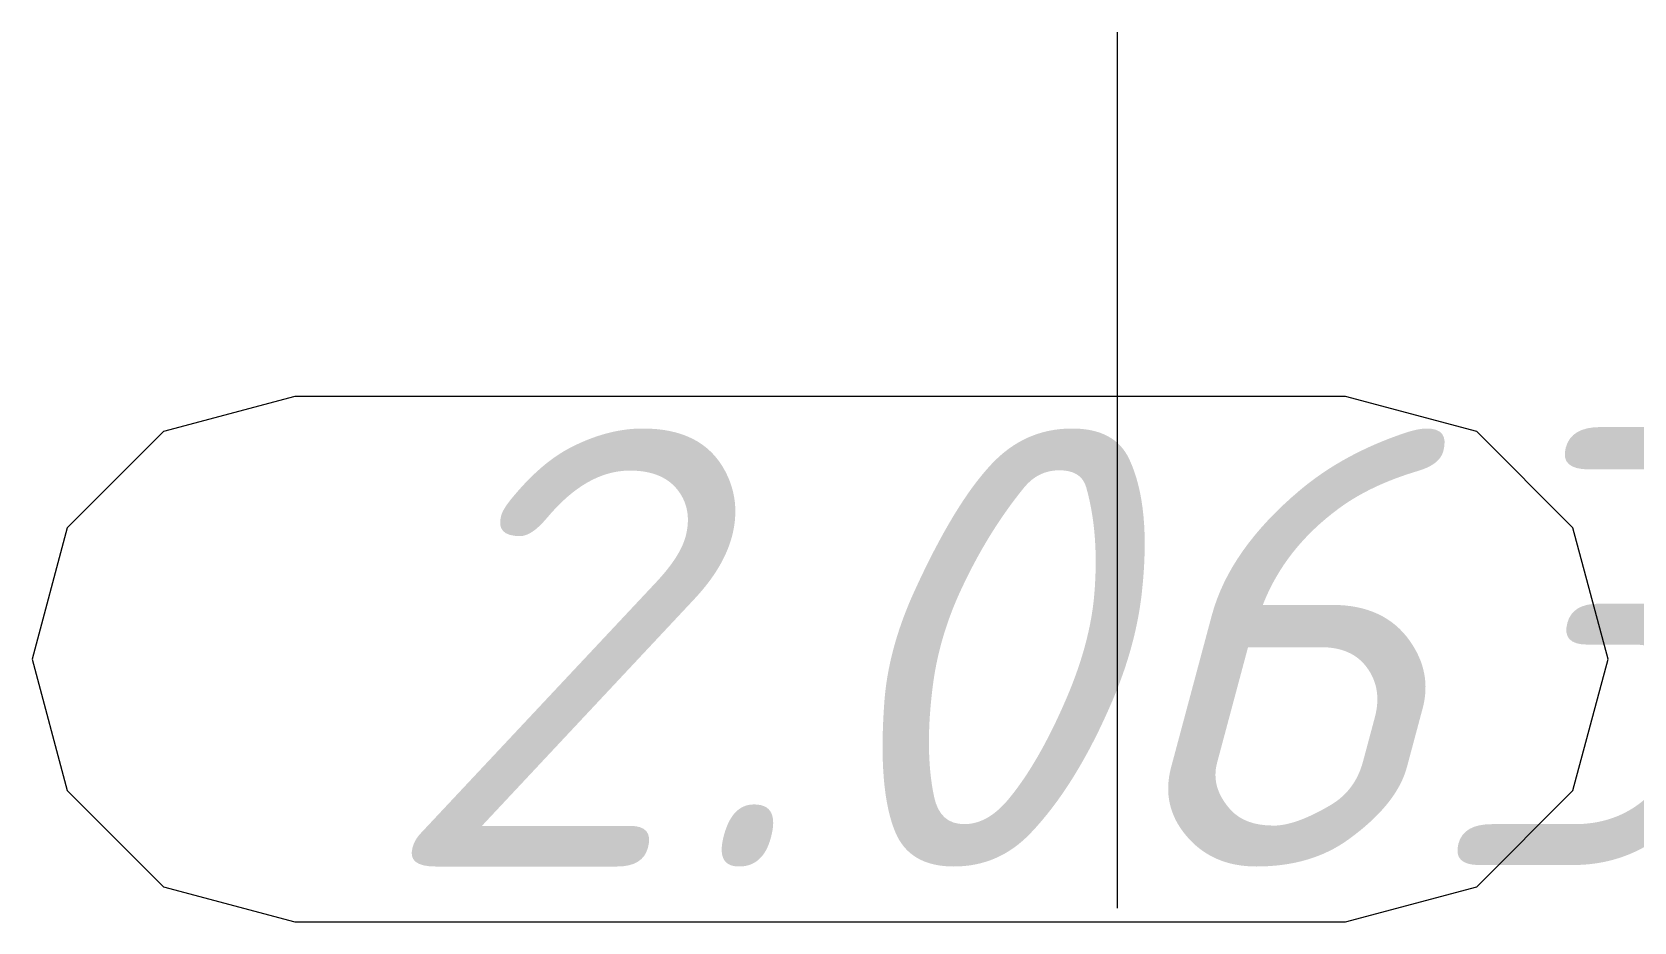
# Model space of a CAD drawing. Header units: millimetres. Extents: x -537608 to 253996, y -217170 to 186033.
# Drawn here: x -350101 to -348271, y -8931 to -7915 of the extents above; entities that cross this region are included whole.
import ezdxf

# ---------------------------------------------------------------- set-up
doc = ezdxf.new("R2010")
doc.units = ezdxf.units.MM
doc.layers.add('PDF _Геометрия', color=7, linetype='Continuous')
doc.layers.add('PDF _Текст', color=7, linetype='Continuous')
doc.styles.add('PDF ISOCPEUR Italic', font='isocpeui.ttf')

msp = doc.modelspace()

# ---------------------------------------------------------------- linework, layer by layer
at = {"layer": 'PDF _Геометрия', "color": 253, "lineweight": 9, "true_color": 0xaaaaaa}
for p, q in [((-348861.3685, -8915.1986), (-348861.3685, -7915.1976)), ((-349801.047, -8331.0671), (-349951.0477, -8371.2596)), ((-348601.0418, -8331.0671), (-349801.047, -8331.0671)), ((-348451.0412, -8371.2596), (-348601.0418, -8331.0671)), ((-349951.0477, -8371.2596), (-350060.8569, -8481.0678)), ((-348341.2405, -8481.0678), (-348451.0412, -8371.2596)), ((-350060.8569, -8481.0678), (-350101.0482, -8631.0674)), ((-348301.0492, -8631.0674), (-348341.2405, -8481.0678)), ((-350101.0482, -8631.0674), (-350060.8569, -8781.0669)), ((-348341.2405, -8781.0669), (-348301.0492, -8631.0674)), ((-350060.8569, -8781.0669), (-349951.0477, -8890.8751)), ((-348451.0412, -8890.8751), (-348341.2405, -8781.0669)), ((-349951.0477, -8890.8751), (-349801.047, -8931.0676)), ((-348601.0418, -8931.0676), (-348451.0412, -8890.8751)), ((-349801.047, -8931.0676), (-348601.0418, -8931.0676))]:
    msp.add_line(p, q, dxfattribs=at)

# ---------------------------------------------------------------- texts
at = {"layer": 'PDF _Текст', "insert": (-349708.3752, -8617.7772), "char_height": 500, "attachment_point": 4, "style": 'PDF ISOCPEUR Italic'}
msp.add_mtext('2.063', dxfattribs=at)

doc.saveas('drawing.dxf')
